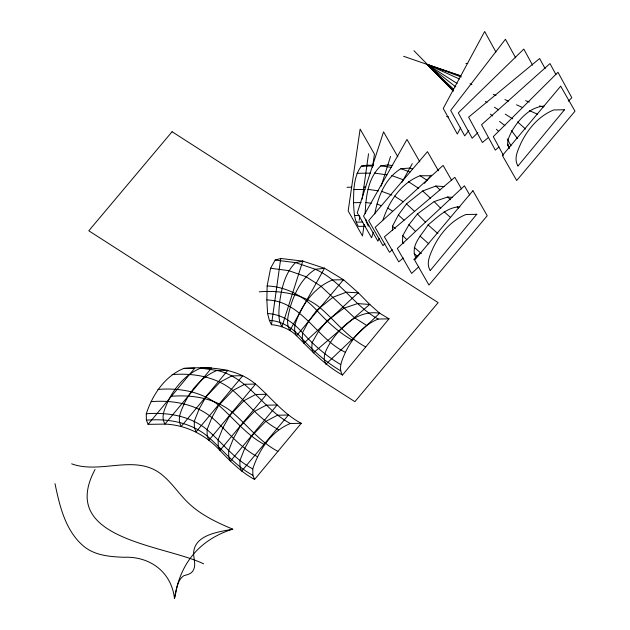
<?xml version="1.0" encoding="UTF-8"?>
<svg xmlns="http://www.w3.org/2000/svg" width="630" height="630" viewBox="0 0 630 630"><rect width="100%" height="100%" fill="white"/><g stroke="black" fill="none" stroke-linecap="round" stroke-linejoin="round"><path stroke-width="0.94" d="M365.573 226.264L358.257 226.375C354.013 219.209 353.95 210.735 353.548 202.679C353.619 190.276 353.611 176.487 361.344 166.139L366.928 165.265L373.598 165.17M266.844 299.943L267.144 285.941L270.593 268.23L275.137 260.056L280.822 258.465L302.841 261.127L324.592 268.286L343.586 279.759L358.32 292.816L369.81 304.487L379.732 313.267L389.08 318.859L378.197 319.048C363.266 325.088 352.304 338.089 345.398 352.32C342.413 359.384 337.932 367.558 342.397 375.015C324.544 365.061 310.716 349.989 296.486 335.64C289.745 328.994 280.744 325.521 271.404 324.678L269.388 320.402L267.593 313.567L266.844 299.943C301.896 300.888 316.536 338.609 345.398 352.32M415.745 257.599C409.76 245.511 422.305 234.423 428.093 224.894C437.464 217.303 447.064 207.057 459.931 206.829M392.395 230.486L392.522 226.139L398.388 214.995L406.484 203.915L422.667 190.977L435.842 186.047L444.063 186.551M403.145 243.243L402.507 241.597L402.775 235.589L408.941 224.729L417.399 213.972L434.157 201.576L447.725 197.001L452.403 197.379M365.156 213.539C365.904 196.828 367.952 177.888 380.78 165.855L387.883 164.958L392.671 165.635M271.459 324.773L280.767 258.371M359.226 220.224L359.761 216.373M362.195 199.056L368.534 153.814M364.164 224.39L362.478 235.943L348.162 210.948L360.132 129.111L374.448 154.106L372.48 167.588M54.999 483.635C59.748 506.567 65.748 532.263 85.168 547.431C96.225 555.652 110.384 556.707 123.661 557.274C149.664 556.062 171.407 571.733 174.471 598.5C176.187 587.609 179.393 576.907 184.621 567.173A38.706 19.262 -57.3 0 1 194.678 552.801C204.766 541.446 218.319 533.578 232.769 529.168C216.5 522.333 200.033 514.592 187.362 502C178.156 492.88 171.069 481.69 160.697 473.76C134.576 453.868 100.501 474.445 71.655 463.83M174.471 598.5C176.707 590.924 176.597 580.553 183.818 575.71C186.976 574.717 190.669 574.19 192.717 571.245C196.465 565.937 193.772 559.259 193.575 553.392C194.268 534.602 218.626 531.988 232.769 529.168M374.779 213.972C377.984 196.639 385.221 178.211 400.9 168.706L409.902 168.076L412.642 169.076M281.957 326.718L302.786 261.025M381.166 186.086L390.553 156.476M373.385 232.218L371.574 237.801L357.257 212.806L383.552 131.859L397.869 156.854M146.27 413.784C152.554 394.734 164.737 376.189 183.881 368.385L194.764 368.196L148.081 424.352L146.404 420.163L146.27 413.784C167.588 412.091 190.11 415.808 207.065 429.66C222.288 442.78 234.683 459.38 252.764 468.901L252.898 475.28L254.575 479.469L301.258 423.313C283.177 413.792 270.782 397.199 255.559 384.072C235.644 367.361 208.53 366.684 183.881 368.385M252.764 468.901C259.048 449.851 271.231 431.306 290.375 423.502L301.258 423.313M383.009 219.909C389.112 201.23 401.168 183.046 420.084 175.738L430.881 175.762M95.028 469.508C57.59 539.634 163.438 544.462 203.624 563.834M460.577 127.977L457.325 134.025L443.252 108.415L484.659 31.5L495.912 51.991M289.918 330.451L324.537 268.191M401.869 182.401L412.303 163.643M379.307 238.557L377.858 241.117L363.541 216.121L406.98 139.435L419.863 161.934M468.87 130.441L464.704 135.852L450.694 110.423L505.433 39.265L515.71 57.913M342.452 375.11L389.025 318.764M430.219 270.561L476.792 214.216M517.978 166.013L564.559 109.667M296.541 335.743L343.531 279.657M424.407 183.338L431.298 175.108M384.883 243.432L382.985 245.653L368.668 220.657L427.479 151.657L438.448 170.824M568.323 101.186L571.804 97.729L557.991 72.269L493.282 136.647L503.417 155.319M477.8 132.749L472.169 138.238L458.293 112.857L523.806 49.085L532.586 65.158M413.768 259.591L420.832 252.882M326.009 364.14L379.677 313.173M418.777 266.766L411.634 273.428L397.317 248.433L464.428 185.795L469.681 194.961M303.943 343.09L358.265 292.714M392.38 249.677L389.49 252.315L375.173 227.32L443.095 165.406L451.686 180.408M498.968 146.9L495.33 150.153L481.564 124.724L549.99 63.567L555.959 74.584M313.441 352.839L369.755 304.392M403.247 258.032L398.751 261.828L384.434 236.833L454.828 177.321L461.506 188.984M488.431 137.513L482.391 142.506L468.61 117.156L539.626 58.511L545.139 68.654M148.081 424.352L164.95 424.1L211.641 367.944L200.749 368.133C185.826 374.173 174.856 387.174 167.95 401.412C164.965 408.476 160.485 416.643 164.95 424.1C186.086 424.911 205.75 434.96 219.941 450.434C230.336 461.412 241.195 472.169 254.575 479.469M302.841 261.127L295.549 262.615L275.137 260.056M324.592 268.286L315.378 269.293L295.549 262.615C285.043 272.853 281.657 287.981 279.681 302.038C278.995 310.251 277.491 319.119 281.901 326.623M564.614 109.762L553.731 109.951C538.8 115.991 527.83 128.993 520.923 143.223C517.939 150.286 513.466 158.461 517.923 165.918M476.847 214.31L465.964 214.499C451.033 220.539 440.071 233.541 433.164 247.771C430.18 254.835 425.699 263.009 430.164 270.467M361.344 166.139L373.007 165.974M356.95 173.321L370.416 173.124M347.012 187.275L351.697 187.204M353.714 189.567L365.061 189.402M353.548 202.679L361.092 202.561M354.399 215.539L359.242 215.468M356.233 222.138L362.699 222.043M259.245 291.824C280.563 290.131 303.085 293.848 320.04 307.7C335.255 320.82 347.658 337.42 365.739 346.941M172.084 374.598C193.394 372.905 215.917 376.63 232.88 390.474C248.094 403.602 260.489 420.194 278.578 429.715M157.933 389.419C179.251 387.726 201.773 391.45 218.728 405.303C233.95 418.422 246.346 435.023 264.427 444.536M171.423 396.27C192.741 394.585 215.263 398.302 232.218 412.154C247.44 425.274 259.836 441.874 277.917 451.387M151.082 401.656C172.399 399.963 194.922 403.688 211.877 417.54C227.099 430.66 239.494 447.253 257.575 456.774M146.404 420.163C167.722 418.47 190.244 422.195 207.199 436.039C222.421 449.166 234.817 465.759 252.898 475.28M343.586 279.759L332.648 279.909C317.662 285.863 306.574 298.785 299.573 313.008C296.549 320.04 292.021 328.191 296.486 335.64M544.178 106.116C529.861 106.856 518.813 119.495 511.875 131.119C509.355 136.237 505.685 142.254 509.103 147.853M465.909 63.48L467.799 63.559M379.732 313.267C358.832 309.456 340.972 326.19 330.396 342.444C326.789 348.918 321.481 356.643 325.954 364.038M358.32 292.816L346.358 292.17L333.05 297.218L316.677 310.33L308.464 321.513L302.495 332.742L302.282 338.861L303.888 342.996M369.81 304.487L357.564 303.573L343.87 308.251L326.931 320.804L318.363 331.656L312.102 342.602L311.803 348.626L313.386 352.745M270.593 268.23L288.76 270.648L305.904 276.664L320.764 286.067L354.674 317.874L366.4 325.261M380.78 165.855L391.317 167.352M374.267 173.069L386.875 174.856M363.88 187.023L365.794 187.291M367.904 189.362L378.551 190.866M365.817 202.498L371.401 203.285M200.749 368.133L217.011 370.432L227.895 370.251L181.212 426.408C176.746 418.95 181.227 410.776 184.212 403.712C191.118 389.482 202.08 376.48 217.011 370.432C248.441 377.339 263.245 409.319 290.375 423.502M267.144 285.941C286.343 286.697 303.92 296.242 316.677 310.33C327.301 321.639 338.586 332.49 352.249 340.09M267.593 313.567C281.673 314.134 293.493 322.489 302.495 332.742C313.756 344.941 326.175 356.084 340.586 364.447M269.388 320.402C282.775 320.922 293.777 329.151 302.282 338.861C313.638 351.178 326.206 362.36 340.72 370.826M446.599 116.526L448.481 116.889M539.603 105.895L543.375 106.974M460.703 75.82L427.234 64.457L453.38 91.09M403.625 56.298L460.979 76.12M400.9 168.706L410.035 172.053M391.726 175.542L403.145 179.723M381.457 191.276L391.86 195.087M376.976 204.073L381.457 205.719M461.247 76.986L427.234 64.457L453.639 90.744M525.609 100.682L529.287 102.036M529.42 110.628L537.461 114.188M459.38 78.978L427.234 64.457L453.624 89.184M470.09 83.822L471.878 84.625M493.306 94.311L495.983 95.516M504.913 99.548L508.489 101.162M516.521 104.793L522.774 107.62M378.197 319.048C354.438 306.093 340.539 280.452 315.378 269.293C302.258 277.499 294.871 292.068 290.438 306.464C288.509 314.212 285.421 322.851 289.863 330.356M457.112 83.475L427.234 64.457L455.703 86.877M485.328 101.438L486.99 102.493M494.455 107.25L498.606 109.896M505.244 114.117L512.718 118.873M420.084 175.738L427.179 180.377M408.413 181.653L418.706 188.394M394.459 196.04L403.279 201.813M387.718 208.01L392.64 211.231M490.329 114.148L492.636 115.967M499.566 121.425L504.953 125.661M517.553 121.913L525.585 129.048M457.207 206.679L458.664 207.987M444.126 211.751L450.576 217.515M428.093 224.894L437.913 233.659M420.084 236.093L428.802 243.881M414.288 247.346L421.32 253.622M414.13 253.465L417.722 256.67M435.842 186.047L440.039 189.913M422.667 190.977L430.566 198.261M406.484 203.915L414.666 211.459M398.388 214.995L404.019 220.185M392.522 226.139L395.254 228.659M496.416 129.276L498.558 131.284M413.949 50.699L452.97 90.539M447.725 197.001L450.434 199.765M434.157 201.576L440.803 208.357M417.399 213.972L425.415 222.162M408.941 224.729L415.493 231.415M402.775 235.589L406.838 239.739M402.507 241.597L403.869 242.991M511.505 130.623L517.395 138.498M507.276 138.946L511.001 145.853M507.583 144.175L509.316 147.688M507.662 144.908L509.371 148.404M368.314 226.225L366.392 221.988L365.817 219.153M199.064 409.153L194.261 421.281L194.386 427.66L196.064 431.849L242.755 375.693L231.871 375.882L220.067 382.095L205.923 396.924L199.064 409.153M211.877 417.54L207.065 429.66L207.199 436.039L208.876 440.228L255.559 384.072L244.676 384.261L232.88 390.474L218.728 405.303L211.877 417.54M222.941 427.738L218.13 439.866L218.264 446.245L219.941 450.434L266.624 394.278L255.741 394.467L243.944 400.68L229.792 415.501L222.941 427.738M233.439 438.456L228.627 450.576L228.761 456.963L230.438 461.144L277.121 404.988L266.238 405.177L254.433 411.39L240.29 426.219L233.439 438.456M244.684 448.497L239.873 460.617L239.998 466.995L241.676 471.185L288.367 415.028L277.483 415.217L265.679 421.431L251.535 436.259L244.684 448.497M172.077 131.733L88.799 230.785L354.863 401.664L438.141 302.613L172.077 131.733M560.684 86.184L502.394 155.515L516.702 180.511L575.001 111.179L560.684 86.184M472.917 190.732L414.627 260.064L428.943 285.059L487.234 215.728L472.917 190.732"/></g></svg>
